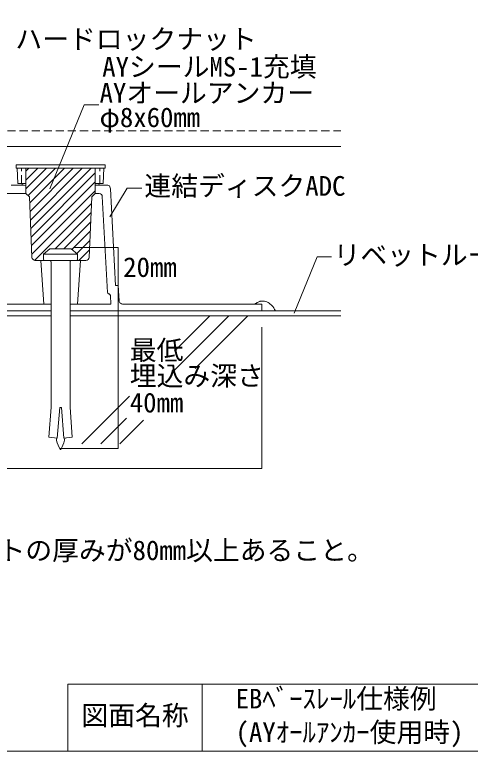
# Model space of a CAD drawing. Units: millimetres on the paper, with parts at other scales. Extents: x -135 to 135, y -94 to 92.
# Drawn here: x 7.1 to 75, y -88 to 21.9 of the extents above; entities that cross this region are included whole.
import ezdxf
from ezdxf.enums import TextEntityAlignment as Align

# ---------------------------------------------------------------- set-up
doc = ezdxf.new("R2010")
doc.units = ezdxf.units.MM
doc.linetypes.add('DASHED1', pattern=[1.8, 1.2, -0.6])
for name, color, linetype, lineweight in [('1-4_リベットルーフ', 3, 'Continuous', 9), ('1-6_アンカー類', 7, 'Continuous', 9), ('1-7_設備', 7, 'Continuous', 9), ('1-8_下地など', 7, 'Continuous', 9), ('1-A_元図・躯体', 7, 'Continuous', 9), ('1-B_その他', 4, 'Continuous', 9), ('E-0', 7, 'Continuous', 9), ('F-F', 7, 'Continuous', 9)]:
    doc.layers.add(name, color=color, linetype=linetype, lineweight=lineweight)
doc.layers.add('E-E', color=7, linetype='Continuous')
doc.styles.add('ＭＳ ゴシック', font='')
doc.styles.get('ＭＳ ゴシック').set_extended_font_data('MS Gothic')

msp = doc.modelspace()

# ---------------------------------------------------------------- linework, layer by layer
at = {"layer": '1-4_リベットルーフ'}
for p, q in [((-14.698, -22.289), (12.49, -22.289)), ((12.49, -23.039), (-14.698, -23.039)), ((15.302, -22.289), (55.689, -22.289)), ((55.689, -23.039), (15.302, -23.039))]:
    msp.add_line(p, q, dxfattribs=at)
at = {"layer": '1-4_リベットルーフ', "color": 7}
msp.add_lwpolyline([(42.901, -21.278), (42.973, -21.231), (43.097, -21.151), (43.222, -21.074), (43.349, -21.005), (43.479, -20.945), (43.612, -20.897), (43.691, -20.876), (43.788, -20.858), (43.959, -20.844), (44.132, -20.851), (44.306, -20.876), (44.478, -20.92), (44.646, -20.979), (44.74, -21.02), (44.846, -21.073), (45.019, -21.177), (45.18, -21.296), (45.33, -21.43), (45.468, -21.575), (45.593, -21.73), (45.659, -21.824), (45.686, -21.865), (45.731, -21.936), (45.773, -22.007), (45.815, -22.08), (45.855, -22.153), (45.895, -22.227), (45.918, -22.27)], dxfattribs=at)
at = {"layer": '1-6_アンカー類'}
for p, q in [((12.302, -13.039), (11.327, -13.864)), ((15.452, -13.039), (12.302, -13.039)), ((15.452, -13.039), (16.427, -13.864)), ((11.327, -13.864), (11.327, -14.576)), ((11.327, -13.864), (16.427, -13.864)), ((16.427, -13.864), (16.427, -14.576)), ((16.24, -14.801), (11.552, -14.801))]:
    msp.add_line(p, q, dxfattribs=at)
msp.add_lwpolyline([(15.302, -15.026), (15.302, -36.662), (15.64, -41.162), (14.365, -41.275), (14.027, -36.7), (13.765, -36.7), (13.39, -41.275), (12.152, -41.162), (12.49, -36.662), (12.49, -15.026)], dxfattribs=at)
for centre, radius, start, end in [((11.552, -14.576), 0.225, 180.36269, 269.63734), ((12.246, -15.045), 0.244, 4.26436, 85.73563), ((15.565, -15.026), 0.263, 155.34904, 179.87073), ((15.497, -14.985), 0.184, 91.9938, 158.65321), ((16.243, -14.625), 0.176, 268.2936, 336.78758), ((16.12, -14.584), 0.307, 338.75774, 1.32972), ((16.003, -41.001), 2.771, 184.88602, 193.47555), ((17.976, -40.54), 4.8, 193.33226, 211.34732), ((10.315, -40.697), 4.271, 332.13396, 352.75357), ((11.672, -41.421), 2.734, 323.76762, 332.23465)]:
    msp.add_arc(centre, radius, start, end, dxfattribs=at)
at = {"layer": '1-7_設備'}
for p, q in [((7.246, -0.539), (20.546, -0.539)), ((7.271, -1.039), (7.246, -0.539)), ((20.521, -1.039), (7.271, -1.039)), ((7.521, -3.289), (7.421, -1.039)), ((8.721, -4.789), (8.721, -1.039)), ((19.071, -4.789), (19.071, -1.039)), ((20.371, -1.039), (20.271, -3.289)), ((20.546, -0.539), (20.521, -1.039)), ((8.721, -3.289), (7.521, -3.289)), ((8.171, -3.289), (8.146, -3.539)), ((20.271, -3.289), (19.071, -3.289)), ((19.646, -3.539), (19.621, -3.289)), ((22.096, -18.539), (21.321, -4.114)), ((5.396, -4.789), (8.721, -4.789)), ((8.721, -4.789), (9.246, -5.289)), ((9.246, -5.289), (9.621, -14.326)), ((18.546, -5.289), (18.171, -14.326)), ((19.071, -4.789), (18.546, -5.289)), ((19.071, -4.789), (19.646, -4.789)), ((20.121, -5.264), (20.896, -19.564)), ((10.121, -14.801), (17.671, -14.801)), ((10.946, -14.801), (11.396, -21.289)), ((16.846, -14.801), (16.396, -21.289)), ((22.496, -18.539), (22.096, -18.539)), ((22.621, -20.814), (22.496, -18.539)), ((21.396, -21.289), (21.321, -20.014)), ((-14.698, -21.289), (12.49, -21.289)), ((15.302, -21.289), (21.396, -21.289)), ((43.896, -21.289), (23.121, -21.289)), ((43.896, -22.289), (43.896, -21.289)), ((-14.698, -22.289), (12.49, -22.289)), ((15.302, -22.289), (43.896, -22.289))]:
    msp.add_line(p, q, dxfattribs=at)
at = {"layer": '1-7_設備', "linetype": 'DASHED1'}
for p, q in [((8.065, -3.289), (8.065, -1.039)), ((19.726, -3.289), (19.726, -1.039))]:
    msp.add_line(p, q, dxfattribs=at)
at = {"layer": '1-7_設備'}
for centre, radius, start, end in [((7.431, 8.051), 11.627, 265.506, 270.875), ((10.381, 346.461), 350.048, 269.546, 269.728), ((7.361, 1883.366), 1886.955, 270.356, 270.409), ((20.836, -4.011), 0.472, 28.336, 91.82), ((20.588, -4.099), 0.733, 358.785, 25.203), ((19.628, -5.281), 0.492, 1.933, 88.067), ((10.161, -14.259), 0.545, 187.172, 265.766), ((17.653, -14.281), 0.52, 271.918, 355.145), ((21.101, -19.554), 0.205, 182.477, 232.914), ((21.183, -19.476), 0.318, 229.605, 258.625), ((21.086, -20.021), 0.235, 1.98, 81.287), ((23.103, -20.794), 0.482, 182.277, 233.936), ((23.173, -20.649), 0.64, 236.53, 265.385)]:
    msp.add_arc(centre, radius, start, end, dxfattribs=at)
at = {"layer": '1-8_下地など', "linetype": 'DASHED1'}
msp.add_line((-53.411, 4.538), (55.689, 4.538), dxfattribs=at)
at = {"layer": '1-8_下地など'}
msp.add_line((55.689, 2.211), (-53.411, 2.211), dxfattribs=at)
at = {"layer": '1-A_元図・躯体'}
for p, q in [((15.858, -12.857), (22.47, -12.857)), ((22.47, -12.857), (22.47, -42.857)), ((30.885, -31.162), (39.008, -23.039)), ((30.903, -28.315), (36.18, -23.039)), ((33.97, -30.905), (41.837, -23.039)), ((43.896, -24.74), (43.896, -45.811)), ((17.087, -42.131), (24.187, -35.032)), ((19.916, -42.131), (23.747, -38.3)), ((22.744, -42.131), (26.254, -38.621)), ((13.745, -42.857), (22.47, -42.857))]:
    msp.add_line(p, q, dxfattribs=at)
msp.add_lwpolyline([(-46.104, -24.74), (-46.104, -45.811), (43.896, -45.811)], dxfattribs=at)
at = {"layer": '1-B_その他'}
for p, q in [((8.721, -1.472), (9.154, -1.039)), ((8.721, -2.798), (10.48, -1.039)), ((8.721, -4.123), (11.806, -1.039)), ((9.059, -5.111), (13.131, -1.039)), ((9.284, -6.212), (14.457, -1.039)), ((9.337, -7.485), (15.783, -1.039)), ((9.39, -8.758), (17.109, -1.039)), ((9.443, -10.031), (18.435, -1.039)), ((9.495, -11.304), (19.071, -1.728)), ((9.548, -12.577), (19.071, -3.054)), ((9.601, -13.85), (19.071, -4.38)), ((9.998, -14.779), (18.505, -6.272)), ((13.064, -13.039), (18.448, -7.655)), ((14.39, -13.039), (18.39, -9.038)), ((15.595, -13.159), (18.333, -10.421)), ((16.313, -13.767), (18.275, -11.805)), ((16.605, -14.801), (18.218, -13.188)), ((11.301, -14.801), (11.381, -14.722))]:
    msp.add_line(p, q, dxfattribs=at)
at = {"layer": '1-B_その他', "color": 7}
msp.add_line((23.843, -4.012), (21.223, -8.304), dxfattribs=at)
at = {"layer": 'E-0'}
for p, q in [((12.296, -4.118), (17.427, 8.441)), ((17.427, 8.441), (19.592, 8.441)), ((23.843, -4.012), (26.008, -4.012)), ((48.724, -22.65), (52.166, -14.226)), ((52.166, -14.226), (54.331, -14.226))]:
    msp.add_line(p, q, dxfattribs=at)
at = {"layer": 'F-F'}
for p, q in [((15, -88), (15, -78)), ((135, -78), (15, -78)), ((35, -88), (35, -78))]:
    msp.add_line(p, q, dxfattribs=at)
msp.add_lwpolyline([(-135, 92), (135, 92), (135, -88), (-135, -88)], dxfattribs=at)

# ---------------------------------------------------------------- texts
at = {"layer": 'E-0', "style": 'ＭＳ ゴシック'}
for s, p in [('ハードロックナット', (7.146, 15.894)), ('AYシールMS-1充填', (20.109, 11.766)), ('AYオールアンカー', (19.711, 7.858)), ('φ8x60mm', (19.711, 4.216)), ('連結ディスクADC ', (26.393, -6.016)), ('リベットルーフ', (54.615, -16.312)), ('20mm', (23.24, -18.124)), ('最低', (24.218, -30.51)), ('埋込み深さ', (24.218, -34.346)), ('40mm', (24.218, -38.338)), ('※施工条件：保護コンクリートの厚みが80mm以上あること。', (-47.374, -60.365)), ('EBﾍﾞｰｽﾚｰﾙ仕様例', (40, -82.5)), ('(AYｵｰﾙｱﾝｶｰ使用時)', (40, -87.5))]:
    msp.add_text(s, height=2.933, dxfattribs=at).set_placement(p, align=Align.BOTTOM_LEFT)
at = {"layer": 'E-E', "style": 'ＭＳ ゴシック'}
msp.add_text('図面名称', height=2.933, dxfattribs=at).set_placement((17, -85), align=Align.BOTTOM_LEFT)

doc.saveas('drawing.dxf')
